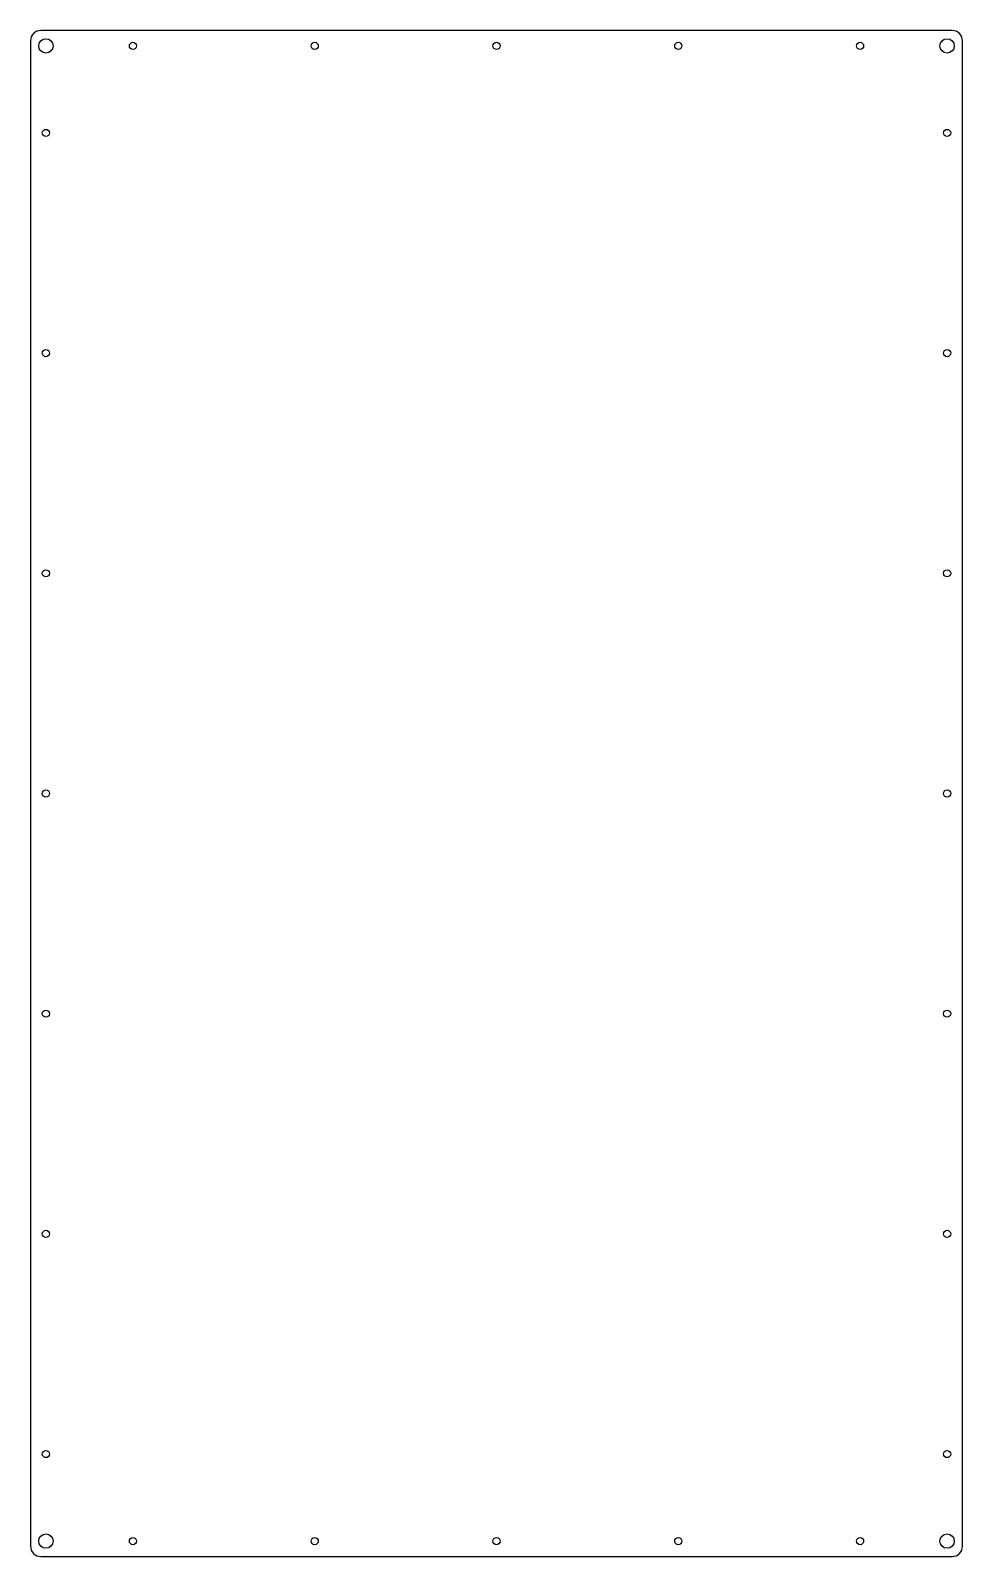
# Model space of a CAD drawing. Header units: millimetres. Extents: x -5 to 450, y -745 to 0.
import ezdxf

# ---------------------------------------------------------------- set-up
doc = ezdxf.new("R2010")
doc.units = ezdxf.units.MM

msp = doc.modelspace()

# ---------------------------------------------------------------- linework, layer by layer
msp.add_lwpolyline([(450, -5, 0.414214), (445, 0), (0, 0, 0.414214), (-5, -5), (-5, -740, 0.414214), (0, -745), (445, -745, 0.414214), (450, -740)], format="xyb", close=True)
for centre, radius in [((2.5, -7.5), 3.5), ((45, -7.5), 1.75), ((133.75, -7.5), 1.75), ((222.5, -7.5), 1.75), ((311.25, -7.5), 1.75), ((400, -7.5), 1.75), ((442.5, -7.5), 3.5), ((2.5, -50), 1.75), ((442.5, -50), 1.75), ((2.5, -157.5), 1.75), ((442.5, -157.5), 1.75), ((2.5, -265), 1.75), ((442.5, -265), 1.75), ((2.5, -372.5), 1.75), ((442.5, -372.5), 1.75), ((2.5, -480), 1.75), ((442.5, -480), 1.75), ((2.5, -587.5), 1.75), ((442.5, -587.5), 1.75), ((2.5, -695), 1.75), ((442.5, -695), 1.75), ((2.5, -737.5), 3.5), ((45, -737.5), 1.75), ((133.75, -737.5), 1.75), ((222.5, -737.5), 1.75), ((311.25, -737.5), 1.75), ((400, -737.5), 1.75), ((442.5, -737.5), 3.5)]:
    msp.add_circle(centre, radius)

doc.saveas('drawing.dxf')
